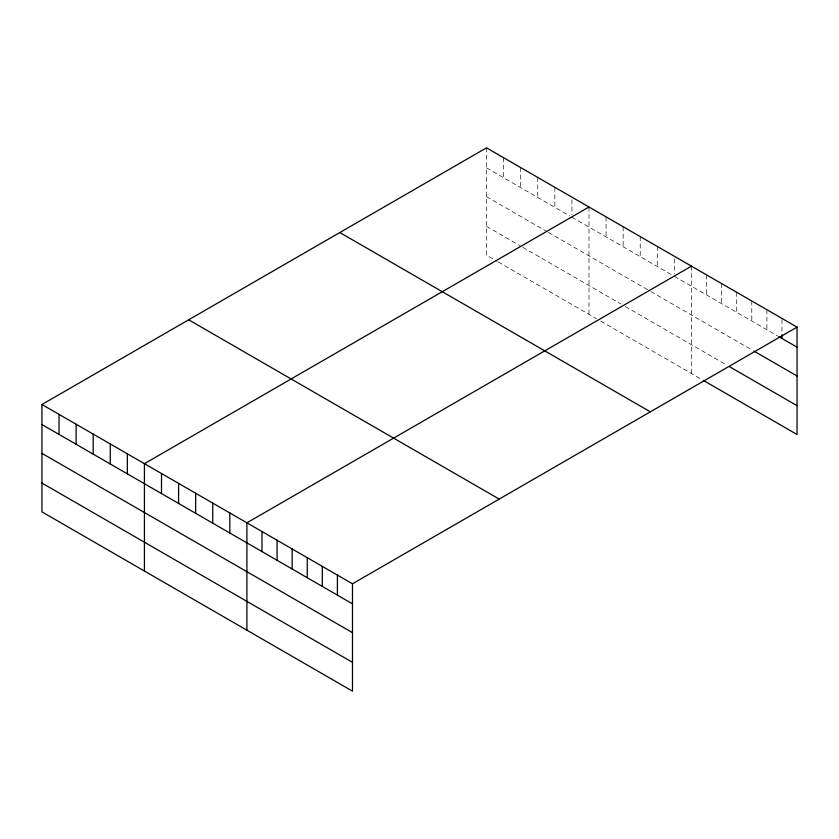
<?xml version="1.0" encoding="UTF-8"?>
<svg xmlns="http://www.w3.org/2000/svg" width="839" height="839" viewBox="0 0 839 839"><rect width="100%" height="100%" fill="white"/><g stroke="black" fill="none" stroke-linecap="round" stroke-linejoin="round"><path stroke-width="0.63" stroke-dasharray="4.2 3.15" d="M486.515 147.842L486.515 255.203L497.191 261.369M486.515 167.884L569.775 215.948M571.915 217.186L672.249 275.119M674.388 276.346L777.659 335.978M486.515 196.704L547.353 231.826M548.423 232.445L649.837 290.997M650.907 291.605L751.796 349.863M486.515 226.394L520.673 246.11M522.802 247.348L621.017 304.043M625.286 306.508L727.025 365.248M498.251 261.988L596.466 318.684M600.734 321.148L702.243 379.752M781.969 319.669L781.969 333.45M766.888 309.717L766.888 329.748M751.796 301.002L751.796 321.043M736.715 292.297L736.715 312.339M721.634 283.592L721.634 303.624M706.553 274.877L706.553 294.919M691.462 266.173L691.462 373.533M674.388 258.811L674.388 273.85M657.304 246.446L657.304 266.487M640.23 236.588L640.23 256.629M623.146 226.729L623.146 246.771M606.073 216.871L606.073 236.902M588.988 207.002L588.988 314.373M571.915 199.651L571.915 214.679M554.831 187.286L554.831 207.327M537.747 177.428L537.747 197.459M520.673 167.559L520.673 187.6M503.589 157.701L503.589 177.742"/><path stroke-width="1.26" d="M41.95 404.503L352.485 583.797L352.485 691.158L41.95 511.874L41.95 404.503L486.515 147.842L797.05 327.126L797.05 434.497L703.323 380.382M588.988 207.002L144.423 463.673L144.423 571.034M691.462 266.173L246.907 522.833L246.907 630.204M352.485 583.797L797.05 327.126M778.739 336.596L797.05 347.168M753.957 351.101L797.05 375.987M729.175 366.486L797.05 405.677M339.805 232.539L650.34 411.823M188.66 319.806L499.195 499.09M41.95 424.544L352.485 603.839M41.95 453.364L352.485 632.648M41.95 483.054L352.485 662.338M781.969 334.698L781.969 338.463M337.404 575.082L337.404 595.124M322.323 566.377L322.323 586.419M307.242 557.673L307.242 577.714M292.15 548.958L292.15 568.999M277.069 540.253L277.069 560.295M261.988 531.548L261.988 551.58M229.823 512.975L229.823 533.017M212.749 503.117L212.749 523.158M195.665 493.259L195.665 513.29M178.592 483.39L178.592 503.431M161.508 473.532L161.508 493.573M127.35 453.815L127.35 473.846M110.266 443.946L110.266 463.988M93.192 434.088L93.192 454.13M76.108 424.23L76.108 444.271M59.034 414.372L59.034 434.403"/></g></svg>
